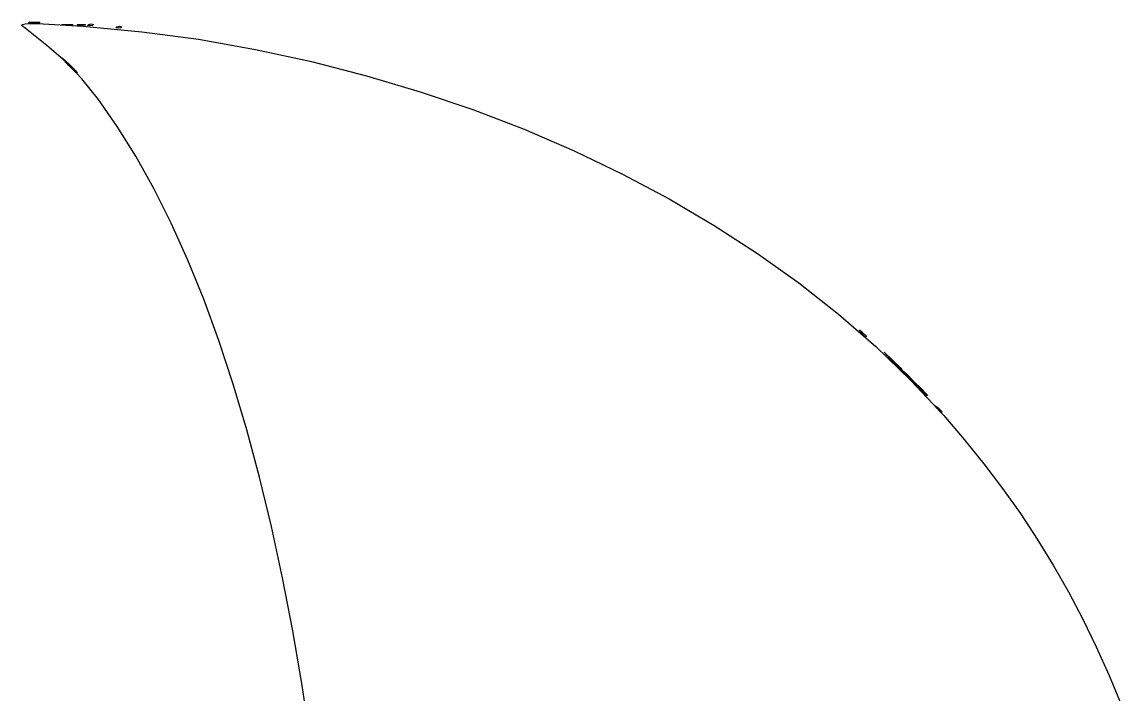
# Model space of a CAD drawing. Extents: x 72 to 326, y 6 to 378.
# Drawn here: x 72.1 to 247.6, y 271.1 to 378.4 of the extents above; entities that cross this region are included whole.
import ezdxf

# ---------------------------------------------------------------- set-up
doc = ezdxf.new("R2010")
doc.units = 0

msp = doc.modelspace()

# ---------------------------------------------------------------- linework, layer by layer
at = {"layer": 'Image'}
for p, q in [((72.06071, 377.89747), (72.096903, 378.047073)), ((76.0416, 374.67), (72.06071, 377.89747)), ((72.096903, 378.047073), (72.549842, 378.143713)), ((72.549842, 378.143713), (74.5462, 378.190618)), ((73.076336, 378.379536), (73.288016, 378.443677)), ((73.129106, 378.325869), (73.076336, 378.379536)), ((73.942145, 378.272433), (73.129106, 378.325869)), ((73.288016, 378.443677), (73.28802, 378.443678)), ((73.28802, 378.443678), (74.7932, 378.436083)), ((74.813023, 378.317374), (73.942145, 378.272433)), ((74.5462, 378.190618), (81.78251, 377.786509)), ((74.7932, 378.436083), (74.928416, 378.370192)), ((74.928416, 378.370192), (74.813023, 378.317374)), ((78.344525, 378.002858), (78.556204, 378.066999)), ((78.397296, 377.949191), (78.344525, 378.002858)), ((79.210335, 377.895755), (78.397296, 377.949191)), ((78.5562, 378.067), (80.06139, 378.059405)), ((78.556204, 378.066999), (78.5562, 378.067)), ((80.081212, 377.940695), (79.210335, 377.895755)), ((80.06139, 378.059405), (80.196604, 377.993514)), ((80.196604, 377.993514), (80.081212, 377.940695)), ((80.866375, 377.935393), (81.004902, 378.062001)), ((81.46811, 377.87459), (80.866375, 377.935393)), ((81.004902, 378.062001), (81.0049, 378.062)), ((81.0049, 378.062), (82.13379, 378.048058)), ((82.129319, 377.919795), (81.46811, 377.87459)), ((81.78251, 377.786509), (91.213469, 376.885328)), ((82.224568, 377.97639), (82.129319, 377.919795)), ((82.13379, 378.048058), (82.224568, 377.97639)), ((82.551268, 377.906346), (82.71455, 378.058295)), ((82.941897, 377.830949), (82.551268, 377.906346)), ((82.71455, 378.058296), (83.130139, 378.131095)), ((82.71455, 378.058295), (82.71455, 378.058296)), ((83.384483, 377.876751), (82.941897, 377.830949)), ((83.130139, 378.131095), (83.435785, 378.028587)), ((83.435785, 378.028587), (83.384483, 377.876751)), ((87.066818, 377.53005), (87.2301, 377.682)), ((87.457447, 377.454654), (87.066818, 377.53005)), ((87.2301, 377.682), (87.645689, 377.754799)), ((87.2301, 377.682), (87.2301, 377.682)), ((87.900033, 377.500455), (87.457447, 377.454654)), ((87.645689, 377.754799), (87.951335, 377.652292)), ((87.951335, 377.652292), (87.900033, 377.500455)), ((91.213469, 376.885328), (100.28291, 375.68726)), ((79.008914, 372.121062), (76.0416, 374.67)), ((100.28291, 375.68726), (109.372332, 374.065796)), ((109.372332, 374.065796), (118.313641, 372.123409)), ((79.5629, 371.498), (78.45768, 372.72096)), ((78.45768, 372.72096), (79.68064, 371.61574)), ((81.641587, 369.38275), (79.008914, 372.121062)), ((79.5629, 371.49799), (79.5629, 371.498)), ((80.78586, 370.27503), (79.5629, 371.49799)), ((79.68064, 371.61574), (80.769755, 370.559053)), ((80.769755, 370.559053), (80.896121, 370.339641)), ((118.313641, 372.123409), (127.091431, 369.867875)), ((80.896121, 370.339641), (80.78586, 370.27503)), ((84.279567, 366.064312), (81.641587, 369.38275)), ((127.091431, 369.867875), (135.690296, 367.306973)), ((135.690296, 367.306973), (144.094831, 364.448482)), ((87.2628, 361.775), (84.279567, 366.064312)), ((144.094831, 364.448482), (152.28963, 361.30018)), ((90.248437, 357.016229), (87.2628, 361.775)), ((152.28963, 361.30018), (160.259287, 357.869845)), ((93.127007, 351.8641), (90.248437, 357.016229)), ((160.259287, 357.869845), (167.988397, 354.165255)), ((167.988397, 354.165255), (175.461555, 350.194189)), ((95.895299, 346.329948), (93.127007, 351.8641)), ((175.461555, 350.194189), (182.663354, 345.964424)), ((98.550103, 340.425109), (95.895299, 346.329948)), ((182.663354, 345.964424), (189.57839, 341.48374)), ((189.57839, 341.48374), (196.191255, 336.759914)), ((101.088208, 334.160922), (98.550103, 340.425109)), ((196.191255, 336.759914), (202.486546, 331.800725)), ((103.506404, 327.548721), (101.088208, 334.160922)), ((202.486546, 331.800725), (208.448856, 326.613951)), ((206.161824, 328.788691), (205.833528, 329.259063)), ((205.833528, 329.259063), (206.303897, 328.930764)), ((206.746464, 328.179273), (206.161824, 328.788691)), ((206.161824, 328.788691), (206.161824, 328.788691)), ((206.303897, 328.930764), (206.962417, 328.272247)), ((105.80148, 320.599843), (103.506404, 327.548721)), ((206.906453, 328.134137), (206.746464, 328.179273)), ((206.962417, 328.272247), (206.906453, 328.134137)), ((208.448856, 326.613951), (214.062779, 321.20737)), ((211.081414, 324.273141), (209.784634, 325.684251)), ((209.784634, 325.684251), (211.195744, 324.387471)), ((212.492524, 322.862031), (211.081414, 324.273141)), ((211.081414, 324.273141), (211.081414, 324.273141)), ((211.195744, 324.387471), (212.444426, 323.172122)), ((212.444426, 323.172122), (212.595829, 322.930645)), ((213.331, 322.01551), (212.418743, 323.05032)), ((212.418743, 323.05032), (213.453553, 322.138063)), ((212.595829, 322.930645), (212.492524, 322.862031)), ((214.22942, 321.086015), (213.330993, 322.01551)), ((213.330993, 322.01551), (213.331, 322.01551)), ((213.453553, 322.138063), (214.488363, 321.103253)), ((107.970225, 313.325625), (105.80148, 320.599843)), ((214.062779, 321.20737), (219.31291, 315.58876)), ((214.427427, 320.985278), (214.22942, 321.086015)), ((215.405404, 319.945741), (214.300184, 321.168701)), ((214.300184, 321.168701), (215.523144, 320.063481)), ((214.488363, 321.103253), (214.427427, 320.985278)), ((216.462081, 318.856618), (215.405394, 319.945741)), ((215.405394, 319.945741), (215.405404, 319.945741)), ((215.523144, 320.063481), (216.746104, 318.840521)), ((216.681492, 318.730257), (216.462081, 318.856618)), ((216.746104, 318.840521), (216.681492, 318.730257)), ((218.204, 316.747), (217.875704, 317.21737)), ((217.875704, 317.21737), (218.346076, 316.889073)), ((218.86252, 316.08848), (218.204, 316.747)), ((218.204, 316.747), (218.204, 316.747)), ((218.346076, 316.889073), (218.955493, 316.304433)), ((219.000628, 316.144444), (218.86252, 316.08848)), ((218.955493, 316.304433), (219.000628, 316.144444)), ((219.31291, 315.58876), (222.600425, 311.761185)), ((110.009429, 305.737403), (107.970225, 313.325625)), ((222.600425, 311.761185), (225.735343, 307.879645)), ((225.735343, 307.879645), (228.721018, 303.937516)), ((111.91588, 297.846514), (110.009429, 305.737403)), ((228.721018, 303.937516), (231.560805, 299.928172)), ((231.560805, 299.928172), (234.258058, 295.844992)), ((113.686369, 289.664293), (111.91588, 297.846514)), ((234.258058, 295.844992), (236.816129, 291.68135)), ((236.816129, 291.68135), (239.238375, 287.430622)), ((115.317684, 281.202078), (113.686369, 289.664293)), ((239.238375, 287.430622), (241.528147, 283.086185)), ((241.528147, 283.086185), (243.688802, 278.641414)), ((116.806616, 272.471205), (115.317684, 281.202078)), ((243.688802, 278.641414), (245.723692, 274.089686)), ((245.723692, 274.089686), (247.636172, 269.424376)), ((118.149953, 263.48301), (116.806616, 272.471205))]:
    msp.add_line(p, q, dxfattribs=at)

doc.saveas('drawing.dxf')
